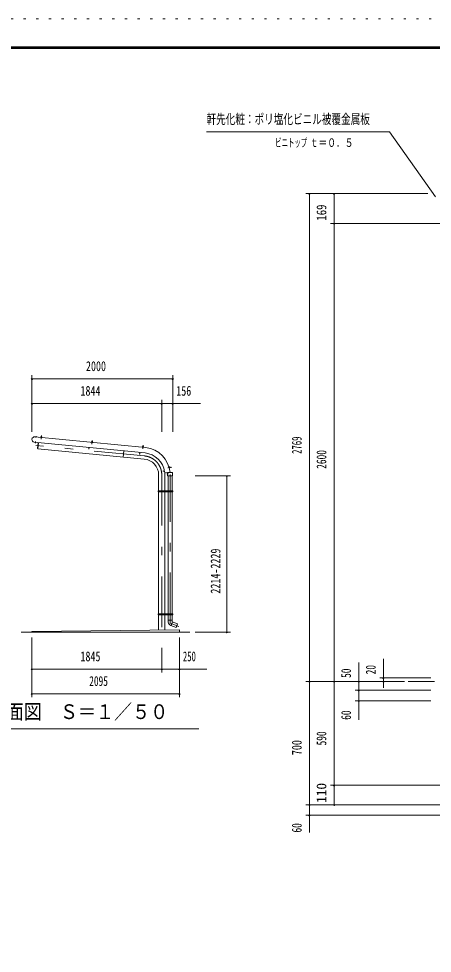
# Model space of a CAD drawing. Units: millimetres, scale not verified. Extents: x -25863 to 25873, y -10500 to 10500.
# Drawn here: x 10144 to 16020, y -2764 to 10500 of the extents above; entities that cross this region are included whole.
import ezdxf
from ezdxf.enums import TextEntityAlignment as Align

# ---------------------------------------------------------------- set-up
doc = ezdxf.new("R2010")
doc.units = ezdxf.units.MM
doc.header["$LTSCALE"] = 60
doc.linetypes.add('USER3', pattern=[24, 12, -5, 2, -5])
doc.linetypes.add('USER4', pattern=[3, 0.5, -2.5])
for name, color, linetype, lineweight in [('0-2_1-05BOLD', 7, 'Continuous', 18), ('0-3_1-25CENTER', 3, 'USER3', 18), ('0-5_1-55DIM', 3, 'Continuous', 18), ('0-6_2-02BOLD', 7, 'Continuous', 18), ('0-A_2-52DIM', 3, 'Continuous', 18), ('0-C_F-F1PAPER', 5, 'Continuous', 18), ('0-D_F-E_J_ADD', 5, 'USER4', 18)]:
    doc.layers.add(name, color=color, linetype=linetype, lineweight=lineweight)
doc.styles.add('ＭＳ ゴシック', font='')
doc.styles.get('ＭＳ ゴシック').set_extended_font_data('MS Gothic')

msp = doc.modelspace()

# ---------------------------------------------------------------- linework, layer by layer
at = {"layer": '0-2_1-05BOLD'}
for p, q in [((11946.15, 4413.16), (10373.02, 4564.64)), ((10463.09, 4566.74), (10462.6, 4561.64)), ((10469.06, 4561.02), (10469.55, 4566.12)), ((10365.64, 4488), (11938.46, 4336.54)), ((11184.26, 4492.15), (11184.75, 4497.25)), ((11191.21, 4496.63), (11190.72, 4491.53)), ((11906.41, 4427.77), (11905.92, 4422.67)), ((11912.38, 4422.05), (11912.87, 4427.14)), ((11637.45, 4365.53), (11629.11, 4278.84)), ((12286.11, 4135.15), (12291.16, 4136.04)), ((12292.28, 4129.65), (12287.24, 4128.75)), ((12301.41, 4131.51), (12300.37, 4137.42)), ((12131.57, 3800.67), (12131.57, 4025.67)), ((12213.85, 4080.32), (12191.2, 4076.33)), ((12220.66, 4025.67), (12220.66, 3800.67)), ((12294.1, 4060.56), (12232.01, 4054.97)), ((12261.23, 4057.49), (12261.23, 4057.6)), ((12264.43, 4057.49), (12264.43, 4057.89)), ((12268.42, 3800.67), (12268.42, 4012.49)), ((12323.42, 4012.49), (12323.42, 3800.67)), ((12123.87, 3792.67), (12129.97, 3792.67)), ((12129.97, 3784.67), (12129.97, 3800.67)), ((12131.57, 2053.27), (12131.57, 3784.67)), ((12220.66, 3784.67), (12220.66, 2053.27)), ((12222.27, 3800.67), (12222.27, 3784.67)), ((12266.82, 3784.67), (12266.82, 3800.67)), ((12268.42, 2053.27), (12268.42, 3784.67)), ((12323.42, 3784.67), (12323.42, 2053.27)), ((12325.02, 3800.67), (12325.02, 3784.67)), ((12325.02, 3792.67), (12331.12, 3792.67)), ((12129.97, 2045.27), (12123.87, 2045.27)), ((12129.97, 2037.27), (12129.97, 2053.27)), ((12131.57, 1821.86), (12131.57, 2037.27)), ((12220.66, 2037.27), (12220.66, 1822.71)), ((12222.27, 2053.27), (12222.27, 2037.27)), ((12266.82, 2037.27), (12266.82, 2053.27)), ((12268.42, 1961.8), (12268.42, 2037.27)), ((12323.42, 2037.27), (12323.42, 1961.8)), ((12325.02, 2053.27), (12325.02, 2037.27)), ((12331.12, 2045.27), (12325.02, 2045.27)), ((12304.85, 1888.03), (12380.62, 1860.46)), ((12326.42, 1938.71), (12307.61, 1887.03)), ((12576.11, 1794.67), (10181.11, 1794.67))]:
    msp.add_line(p, q, dxfattribs=at)
for points in [[(10457.86, 4562.1), (10457.71, 4560.51), (10473.64, 4558.97), (10473.79, 4560.57)], [(11179.52, 4492.61), (11179.37, 4491.02), (11195.3, 4489.48), (11195.45, 4491.08)], [(11901.03, 4421.53), (11916.96, 4420), (11917.11, 4421.59), (11901.18, 4423.12)], [(12286.49, 4123.8), (12283.71, 4139.55), (12285.28, 4139.83), (12288.06, 4124.07)], [(12260.03, 4012.49), (12260.03, 4057.49), (12330.03, 4057.49), (12330.03, 4012.49)], [(12123.87, 3784.67), (12123.87, 3800.67), (12331.12, 3800.67), (12331.12, 3784.67)], [(12331.12, 2037.27), (12123.87, 2037.27), (12123.87, 2053.27), (12331.12, 2053.27)]]:
    msp.add_lwpolyline(points, close=True, dxfattribs=at)
for points in [[(10459.36, 4561.96), (10459.85, 4567.05), (10460.77, 4567.47), (10471.96, 4566.39), (10472.78, 4565.81), (10472.29, 4560.71)], [(10469.35, 4566.65), (10470.19, 4575.42), (10464.22, 4575.99), (10463.38, 4567.22)], [(10464.22, 4575.99), (10464.77, 4576.44), (10469.74, 4575.96), (10470.19, 4575.42)], [(10419.88, 4482.78), (10411.83, 4399.16), (10415.02, 4398.86)], [(11927.72, 4250.08), (10414.72, 4395.77), (10423.07, 4482.47)], [(11144.73, 4412.98), (11142.53, 4390.08), (11139.34, 4390.39), (11141.55, 4413.28)], [(11193.95, 4491.22), (11194.44, 4496.32), (11193.62, 4496.9), (11182.43, 4497.98), (11181.51, 4497.56), (11181.02, 4492.47)], [(11185.04, 4497.73), (11185.88, 4506.5), (11191.86, 4505.93)], [(11185.88, 4506.5), (11186.43, 4506.95), (11191.41, 4506.47), (11191.86, 4505.93), (11191.01, 4497.16)], [(11902.68, 4422.98), (11903.17, 4428.08), (11904.09, 4428.5), (11915.29, 4427.41), (11916.1, 4426.83), (11915.61, 4421.73)], [(11912.68, 4427.67), (11913.52, 4436.44), (11907.55, 4437.01), (11906.7, 4428.24)], [(11907.55, 4437.01), (11908.09, 4437.46), (11913.07, 4436.99), (11913.52, 4436.44)], [(11866.39, 4343.48), (11864.19, 4320.6), (11861.01, 4320.9), (11863.21, 4343.79)], [(12287.8, 4125.56), (12292.85, 4126.45), (12293.19, 4127.39), (12291.24, 4138.47), (12290.59, 4139.24), (12285.55, 4138.35)], [(12291.69, 4135.89), (12300.37, 4137.42), (12300.95, 4137.01), (12301.82, 4132.09), (12301.41, 4131.51), (12292.74, 4129.98)], [(12191.2, 4076.33), (12190.64, 4079.48), (12213.27, 4083.47)], [(12380.62, 1860.46), (12399.43, 1912.14), (12323.42, 1939.81), (12325.42, 1961.8), (12266.42, 1961.8), (12268.88, 1934.74)], [(10331.12, 1794.67), (10331.12, 1804.67), (12426.11, 1824.67), (12426.11, 1794.67)]]:
    msp.add_lwpolyline(points, dxfattribs=at)
for centre in [(12244.54, 3792.67), (12244.54, 2045.27)]:
    msp.add_circle(centre, 6.25, dxfattribs=at)
for centre, radius, start, end in [((10370.74, 4526.28), 38.62, 82.41238, 262.41238), ((10458.51, 4558.42), 2, 84.4998, 264.4998), ((10461.24, 4564.54), 2.88, 50.11574, 110.11574), ((10465.34, 4556.23), 10.75, 66.91203, 102.08795), ((10470.94, 4563.6), 2.88, 58.88425, 118.88425), ((10472.45, 4557.08), 2, 264.50061, 84.50061), ((11180.18, 4488.93), 2, 84.4998, 264.4998), ((11182.9, 4495.05), 2.88, 50.11574, 110.11574), ((11187, 4486.74), 10.75, 66.91203, 102.08795), ((11192.6, 4494.11), 2.88, 58.88425, 118.88425), ((11194.11, 4487.59), 2, 264.50061, 84.50061), ((11901.84, 4419.45), 2, 84.4998, 264.4998), ((11904.57, 4425.56), 2.88, 50.11574, 110.11574), ((11908.66, 4417.26), 10.75, 66.91203, 102.08795), ((11914.26, 4424.62), 2.88, 58.88425, 118.88425), ((11915.77, 4418.1), 2, 264.50061, 84.50061), ((11906.11, 4025.67), 389.55, 4.68604, 84.10165), ((11906.11, 4025.67), 225.45, 0, 84.50003), ((11906.11, 4025.67), 312.55, 7.76237, 84.05869), ((12281.54, 4138.16), 2.38, 10.01471, 190.01471), ((12284.66, 4124.49), 1.68, 190.00774, 10.00774), ((12288.54, 4137.23), 2.88, 335.62325, 35.62325), ((12281.63, 4131.06), 10.75, 352.41954, 27.59546), ((12290.23, 4127.63), 2.88, 344.39175, 44.39175), ((12230.66, 4069.91), 15, 187.76337, 275.1433), ((11906.11, 4025.67), 314.55, 0, 6.42661), ((11906.11, 4025.67), 374.55, 4.87415, 5.13853), ((12323.65, 1939.72), 55, 185.19513, 249.99989)]:
    msp.add_arc(centre, radius, start, end, dxfattribs=at)
at = {"layer": '0-3_1-25CENTER'}
for p, q in [((10388.15, 4555.98), (10389.83, 4573.44)), ((10468.09, 4584.82), (10463.13, 4533.3)), ((11189.75, 4515.33), (11184.79, 4463.81)), ((10380.59, 4477.51), (10382.61, 4498.42)), ((11931.99, 4294.43), (10385.95, 4443.29)), ((11911.41, 4445.85), (11906.45, 4394.32)), ((12317.63, 4137.41), (12260.8, 4127.39)), ((12176.11, 4025.67), (12176.11, 1644.67)), ((12271, 4042.49), (12248.2, 4042.49)), ((12257.04, 3792.67), (12232.04, 3792.67)), ((12244.54, 3805.17), (12244.54, 3780.17)), ((12232.04, 2045.27), (12257.04, 2045.27)), ((12244.54, 2057.77), (12244.54, 2032.77))]:
    msp.add_line(p, q, dxfattribs=at)
msp.add_lwpolyline([(12418.67, 1875.87), (12295.92, 1920.55), (12295.92, 4030.63)], dxfattribs=at)
msp.add_arc((11906.11, 4025.67), 270, 0, 84.50003, dxfattribs=at)
at = {"layer": '0-5_1-55DIM'}
for p, q in [((10332.12, 4638.67), (10332.12, 5438.67)), ((12332.11, 5438.67), (12332.11, 4638.67)), ((10342.12, 5388.67), (10322.12, 5388.67)), ((10332.12, 5388.67), (12332.11, 5388.67)), ((10332.12, 5388.67), (12332.11, 5388.67)), ((12342.11, 5388.67), (12322.11, 5388.67)), ((12176.11, 4638.67), (12176.11, 5088.67)), ((10342.12, 5038.67), (10322.12, 5038.67)), ((10332.12, 5038.67), (12176.11, 5038.67)), ((12724.61, 5038.67), (10332.12, 5038.67)), ((12186.11, 5038.67), (12166.11, 5038.67)), ((12176.11, 5038.67), (12332.11, 5038.67)), ((12342.11, 5038.67), (12322.11, 5038.67)), ((13151.11, 4012.49), (12651.11, 4012.49)), ((13111.11, 4012.49), (13091.11, 4012.49)), ((13101.11, 1794.67), (13101.11, 4012.49)), ((12651.11, 1794.67), (13151.11, 1794.67)), ((13111.11, 1794.67), (13091.11, 1794.67)), ((10331.12, 1719.67), (10331.12, 869.67)), ((12426.11, 869.67), (12426.11, 1719.67)), ((12176.11, 1569.67), (12176.11, 1219.67)), ((10341.12, 1269.67), (10321.12, 1269.67)), ((10331.12, 1269.67), (12176.11, 1269.67)), ((12818.61, 1269.67), (10331.12, 1269.67)), ((12186.11, 1269.67), (12166.11, 1269.67)), ((12176.11, 1269.67), (12426.11, 1269.67)), ((12436.11, 1269.67), (12416.11, 1269.67)), ((10341.12, 919.67), (10321.12, 919.67)), ((10331.12, 919.67), (12426.11, 919.67)), ((10331.12, 919.67), (12426.11, 919.67)), ((12436.11, 919.67), (12416.11, 919.67)), ((9703.62, 419.67), (12703.61, 419.67))]:
    msp.add_line(p, q, dxfattribs=at)
for centre in [(10332.12, 5388.67), (12332.11, 5388.67), (10332.12, 5038.67), (12176.11, 5038.67), (12332.11, 5038.67), (13101.11, 4012.49), (13101.11, 1794.67), (10331.12, 1269.67), (12176.11, 1269.67), (12426.11, 1269.67), (10331.12, 919.67), (12426.11, 919.67)]:
    msp.add_arc(centre, 10, 180, 0, dxfattribs=at)
at = {"layer": '0-6_2-02BOLD'}
msp.add_line((16049.55, 1094.93), (15674.55, 1094.93), dxfattribs=at)
at = {"layer": '0-A_2-52DIM'}
for p, q in [((14224.55, 8017.43), (15954.15, 8017.43)), ((14284.55, 8017.43), (14264.55, 8017.43)), ((14274.55, 8017.43), (14274.55, -1050.07)), ((14634.55, 8017.43), (14614.55, 8017.43)), ((14624.55, -655.07), (14624.55, 8017.43)), ((16133.67, 7594.92), (14574.55, 7594.92)), ((14634.55, 7594.92), (14614.55, 7594.92)), ((14974.54, 549.93), (14974.54, 1364.93)), ((15324.55, 1002.83), (15324.55, 1414.93)), ((14224.55, 1094.93), (15624.55, 1094.93)), ((14284.54, 1094.93), (14264.54, 1094.93)), ((14634.55, 1094.93), (14614.55, 1094.93)), ((14984.54, 1094.93), (14964.54, 1094.93)), ((15274.55, 1144.93), (15999.55, 1144.93)), ((15334.55, 1144.93), (15314.55, 1144.93)), ((15334.55, 1094.93), (15314.55, 1094.93)), ((15999.55, 969.93), (14924.55, 969.93)), ((14984.54, 969.93), (14964.54, 969.93)), ((14924.55, 819.93), (15999.55, 819.93)), ((14984.54, 819.93), (14964.54, 819.93)), ((20500.67, -380.07), (14574.55, -380.07)), ((14634.54, -380.07), (14614.54, -380.07)), ((14224.54, -655.07), (19237.05, -655.07)), ((14284.55, -655.07), (14264.55, -655.07)), ((14634.54, -655.07), (14614.54, -655.07)), ((14224.54, -805.07), (19237.05, -805.07)), ((14284.55, -805.07), (14264.55, -805.07))]:
    msp.add_line(p, q, dxfattribs=at)
msp.add_lwpolyline([(16064, 7970.46), (15412.04, 8894.93), (12812.05, 8894.93)], dxfattribs=at)
for centre in [(14274.55, 8017.43), (14624.55, 8017.43), (14624.55, 7594.92), (14274.54, 1094.93), (14624.55, 1094.93), (14974.54, 1094.93), (15324.55, 1144.93), (15324.55, 1094.93), (14974.54, 969.93), (14974.54, 819.93), (14624.54, -380.07), (14274.55, -655.07), (14624.54, -655.07), (14274.55, -805.07)]:
    msp.add_arc(centre, 10, 180, 0, dxfattribs=at)
at = {"layer": '0-C_F-F1PAPER'}
for points in [[(25373.46, -10000), (-3326.54, -10000), (-3326.54, 10100), (25373.46, 10100)], [(25370.95, -9997.5), (25370.95, 10097.5), (-3324.04, 10097.5), (-3324.04, -9997.5)], [(25368.46, -9995), (25368.46, 10095), (-3321.54, 10095), (-3321.54, -9995)], [(25365.96, -9992.5), (-3319.04, -9992.5), (-3319.04, 10092.5), (25365.96, 10092.5)], [(25363.46, -9990), (25363.46, 10090), (-3316.54, 10090), (-3316.54, -9990)], [(25360.96, -9987.5), (-3314.04, -9987.5), (-3314.04, 10087.5), (25360.96, 10087.5)], [(25358.45, -9985), (25358.45, 10085), (-3311.54, 10085), (-3311.54, -9985)], [(25355.96, -9982.5), (-3309.04, -9982.5), (-3309.04, 10082.5), (25355.96, 10082.5)], [(25353.46, -9980), (-3306.54, -9980), (-3306.54, 10080), (25353.46, 10080)], [(25350.96, -9977.5), (-3304.04, -9977.5), (-3304.04, 10077.5), (25350.96, 10077.5)], [(25348.46, -9975), (25348.46, 10075), (-3301.54, 10075), (-3301.54, -9975)]]:
    msp.add_lwpolyline(points, close=True, dxfattribs=at)
at = {"layer": '0-D_F-E_J_ADD'}
msp.add_lwpolyline([(25873.46, -10500), (-3826.54, -10500), (-3826.54, 10500), (25873.46, 10500)], close=True, dxfattribs=at)

# ---------------------------------------------------------------- texts
at = {"layer": '0-5_1-55DIM', "color": 7, "style": 'ＭＳ ゴシック'}
for s, height, width, p in [('2000', 139.3, 0.75, (11099.61, 5457.67)), ('1844', 139.3, 0.75, (11021.61, 5107.67)), ('156', 139.3, 0.75, (12382.11, 5107.67)), ('1845', 139.3, 0.75, (11021.11, 1338.67)), ('250', 139.3, 0.65, (12476.11, 1338.67)), ('2095', 139.3, 0.7, (11146.11, 988.67)), ('側面図\u3000Ｓ＝１／５０', 208.9, 0.9, (9703.62, 498.17))]:
    msp.add_text(s, height=height, dxfattribs=dict(at, width=width)).set_placement(p, align=Align.BOTTOM_LEFT)
at = {"layer": '0-5_1-55DIM', "color": 7, "style": 'ＭＳ ゴシック', "width": 0.75}
msp.add_text('2214-2229', height=139.3, rotation=90, dxfattribs=at).set_placement((13051.11, 2340.26), align=Align.BOTTOM_LEFT)
at = {"layer": '0-A_2-52DIM', "color": 7, "style": 'ＭＳ ゴシック'}
for s, height, width, p in [('軒先化粧：ポリ塩化ビニル被覆金属板', 139.3, 0.7, (12812.05, 8963.93)), ('ビニトップ ', 118.4, 0.55, (13787.05, 8644.93)), ('ｔ＝０．５', 118.4, 0.75, (14278.25, 8644.93))]:
    msp.add_text(s, height=height, dxfattribs=dict(at, width=width)).set_placement(p, align=Align.BOTTOM_LEFT)
for s, width, p in [('169', 0.8, (14555.55, 7634.93)), ('2769', 0.65, (14205.55, 4323.68)), ('2600', 0.7, (14555.55, 4112.43)), ('50', 0.7, (14905.55, 1144.93)), ('20', 0.7, (15255.55, 1194.93)), ('60', 0.7, (14905.55, 549.93)), ('590', 0.7, (14555.55, 186.18)), ('700', 0.75, (14205.54, 48.68)), ('60', 0.7, (14205.54, -1050.07))]:
    msp.add_text(s, height=139.3, rotation=90, dxfattribs=dict(at, width=width)).set_placement(p, align=Align.BOTTOM_LEFT)
msp.add_text('110', height=139.3, rotation=90, dxfattribs=at).set_placement((14555.55, -630.07), align=Align.BOTTOM_LEFT)

doc.saveas('drawing.dxf')
